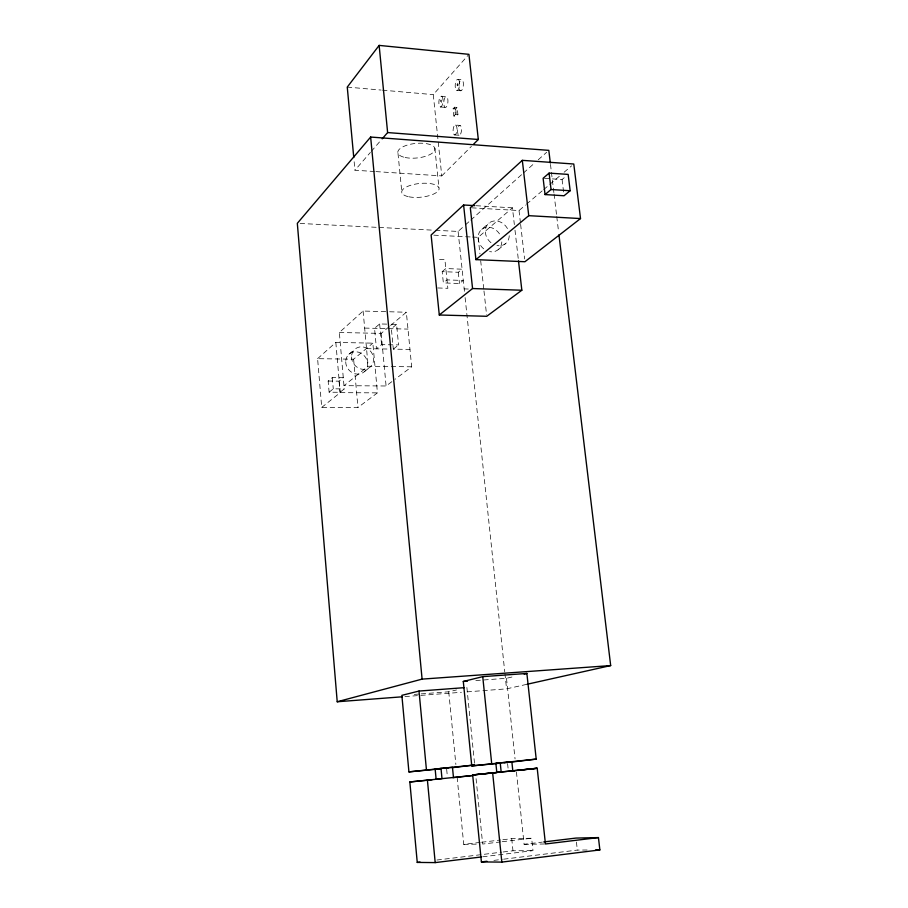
<?xml version="1.0" encoding="UTF-8"?>
<svg xmlns="http://www.w3.org/2000/svg" width="908" height="908" viewBox="0 0 908 908"><rect width="100%" height="100%" fill="white"/><g stroke="black" fill="none" stroke-linecap="round" stroke-linejoin="round"><path stroke-width="0.68" stroke-dasharray="4.54 3.41" d="M374.539 171.51L354.937 170.227L370.373 152.442M371.281 151.398L381.269 139.889M375.946 171.601L441.765 175.914L433.275 94.625L467.995 55.388M453.103 108.767L454.556 107.201L457.144 107.428L457.927 114.692L456.474 116.247L453.886 116.031L453.103 108.767L455.691 108.983L457.144 107.428M453.886 116.031L455.339 114.476L454.556 107.201M441.765 175.914L471.4 146.37M328.151 381.054L339.059 381.156L343.269 377.705L332.305 377.592L328.151 381.054L329.116 392.211L340.035 392.279L344.257 388.896L339.342 332.487L363.098 311.035L388.204 311.739M435.534 230.292L458.097 231.438L464.419 225.774M465.475 224.832L469.697 221.064M470.753 220.122L522.429 173.916M523.485 172.974L534.04 163.553M538.251 159.774L546.695 152.238M317.596 358.671L335.824 342.418L372.848 343.145L377.444 392.869L357.956 407.476L321.716 407.408L317.596 358.671L353.621 359.205L372.848 343.145M483.68 248.826A13.064 11.055 51.5 0 1 481.83 229.304L489.128 222.971M472.535 237.056L478.153 237.34L512.441 207.819L514.348 224.582M386.695 324.122L379.646 323.952L374.55 328.31L376.457 348.831L381.576 344.631L398.555 344.949L396.58 324.36L388.113 324.156M442.196 271.64L445.817 268.541L461.979 269.199L458.29 272.275L442.196 271.64L443.365 282.91L459.471 283.5L463.171 280.481L446.986 279.88L443.365 282.91M348.978 354.222L354.79 349.274M471.717 207.83L519.024 210.542L525.471 205.06M526.549 204.152L542.644 190.464M543.722 189.556L559.827 175.868M564.118 172.225L571.631 165.835M544.471 178.365L562.075 179.534L566.127 176.118M339.342 332.487L381.167 333.406L389.555 326.347M390.61 325.473L406.341 312.239L411.664 366.809L394.991 379.317M396.58 324.36L391.382 328.707L393.323 349.137L409.973 349.432M498.095 249.745L505.506 243.65M329.116 392.211L333.27 388.828L344.257 388.896M411.664 366.809L368.149 366.242L344.019 385.662L386.093 385.991L393.879 380.157M364.426 371.633L370.385 366.866M393.323 349.137L398.555 344.949M321.716 407.408L340.216 392.653L377.444 392.869M421.164 693.882L448.734 691.794L456.508 689.944M475.837 680.546L506.494 678.299L514.654 676.358M467.053 691.862L506.562 688.854L527.117 684.257M493.907 860.387L502.249 859.354M503.645 859.184L577.34 850.081L588.6 850.001M482.693 856.8L532.985 850.648L531.657 838.232L511.715 838.686L502.113 839.821M516.436 772.004L524.109 844.304L542.337 842.113M436.952 860.024L501.715 852.158M503.123 851.988L512.975 850.785L532.985 850.648M500.853 841.886L482.647 844.043L475.86 776.567M502.249 841.716L531.657 838.232M457.133 777.259L463.727 844.349L480.173 842.408M481.546 842.249L500.739 839.979M404.957 696.595L461.4 692.293M414.275 694.404L419.791 693.984M463.727 844.349L479.946 844.088M524.109 844.304L545.447 843.975M366.537 348.661L389.112 349.058M364.653 328.083L407.987 329.093M389.6 311.773L406.341 312.239M437.781 287.961L447.86 288.313L444.897 259.643L436.408 259.279M464.056 288.88L468.301 289.028M300.139 223.459L377.705 227.375M379.113 227.454L434.115 230.223M433.854 235.161L471.127 236.988M476.167 205.719L512.441 207.819M454.511 134.917L459.005 135.269M455.566 125.054A4.971 1.941 -85.7 0 1 456.429 132.92A4.971 1.941 -85.7 0 1 453.137 131.989A4.971 1.941 -85.7 0 1 455.566 125.054L460.072 125.418A4.971 1.952 -85.6 0 1 460.924 133.272A4.971 1.952 -85.6 0 1 457.621 132.341A4.971 1.952 -85.6 0 1 460.072 125.418M455.339 114.476L457.927 114.692M440.369 106.974L445.283 107.394M347.265 87.1L381.11 90.062M382.518 90.176L433.275 94.625M441.492 96.225A5.414 2.054 -85.4 0 1 442.4 104.726A5.414 2.054 -85.4 0 1 438.916 103.864A5.414 2.054 -85.4 0 1 441.492 96.225L446.43 96.657A5.414 2.066 -85.4 0 1 447.338 105.146A5.414 2.066 -85.4 0 1 443.819 104.284A5.414 2.066 -85.4 0 1 446.43 96.657M456.633 90.38L460.969 90.766M458.165 79.325A5.618 2.168 -85 0 1 458.835 88.405A5.618 2.168 -85 0 1 455.214 86.85A5.618 2.168 -85 0 1 458.165 79.325L461.945 79.677A5.618 2.179 -85 0 1 462.615 88.734A5.618 2.179 -85 0 1 458.983 87.179A5.618 2.179 -85 0 1 461.945 79.677M562.075 179.534L564.038 195.753M550.486 164.427L553.869 192.575M554.039 193.983L556.581 215.105M556.752 216.513L558.602 231.994M519.024 210.542L520.466 222.993M520.625 224.378L524.597 258.962M514.995 230.167L518.332 259.506M576.444 842.079L577.34 850.081M478.153 237.34L479.946 253.831M480.684 260.698L483.828 289.561M483.975 290.969L486.575 314.883M455.691 108.983L456.474 116.247M506.494 678.299L515.052 758.929M458.097 231.438L464.51 291.956M465.1 297.586L504.769 671.965M504.916 673.373L506.562 688.854M458.29 272.275L459.471 283.5M507.583 763.571L508.264 770.018M511.715 838.686L512.975 850.785M434.841 148.152L438.961 187.808M466.882 687.47L474.68 764.956M397.999 153.407L401.904 192.995M448.734 691.794L455.873 764.513M446.668 769.292L447.406 776.862M381.167 333.406L386.093 385.991M379.646 323.952L381.576 344.631M354.154 161.772L354.937 170.227M363.098 311.035L368.149 366.242M353.621 359.205L357.956 407.476M335.824 342.418L340.216 392.653M339.059 381.156L340.035 392.279M332.305 377.592L333.27 388.828M501.818 241.891A13.064 11.055 51.5 0 1 489.582 251.629M481.83 229.304A13.064 11.055 51.5 0 1 500.421 235.547M509.252 235.739A13.189 11.134 51.5 0 1 496.937 245.546M490.99 242.697A13.189 11.134 51.5 0 1 489.094 223.005A13.189 11.134 51.5 0 1 507.844 229.338M457.03 84.626C457.632 88.916 458.563 80.823 457.03 84.626M408.997 196.809A18.796 6.889 -5.8 0 0 438.95 189.613A18.796 6.889 -5.8 0 0 413.254 184.562A18.796 6.889 -5.8 0 0 408.997 196.809M405.082 157.493A18.693 7.309 -5.8 0 0 434.841 150.07A18.693 7.309 -5.8 0 0 409.236 144.542A18.693 7.309 -5.8 0 0 405.082 157.493M441.333 102.422A1.566 0.59 -85.4 0 0 441.061 99.993A1.566 0.59 -85.4 0 0 440.323 102.229A1.566 0.59 -85.4 0 0 441.333 102.422M351.521 356.901A11.747 10.533 50.3 0 0 368.103 368.398A11.747 10.533 50.3 0 0 368.069 348.99A11.747 10.533 50.3 0 0 351.521 356.901M345.721 361.781A11.634 10.453 50.2 0 0 362.167 373.154A11.634 10.453 50.2 0 0 362.156 353.916A11.634 10.453 50.2 0 0 345.721 361.781"/><path stroke-width="1.36" d="M473.374 144.406L478.312 139.48L468.925 54.332L379.135 45.4L347.265 87.1L353.768 157.549M550.327 163.02L548.807 150.353L370.646 137.051L297.325 223.323L337.22 701.759L402.142 696.811M382.177 138.845L387.625 132.568L379.135 45.4M474.771 205.639L463.602 204.992L431.118 235.024L439.29 314.997L486.733 316.29L521.839 290.242L518.491 260.902M522.316 160.341L470.321 207.75L475.928 259.631L524.915 261.731L580.518 218.567L573.777 164.019L522.316 160.341L528.74 215.673L475.928 259.631M549.09 173.11L543.12 178.274L545.05 194.573L564.038 195.753L570.156 190.737L568.158 174.404L549.09 173.11L551.054 189.522L545.05 194.573M439.29 314.997L472.557 288.528L521.839 290.242M337.22 701.759L422.095 679.116L610.675 665.575L558.942 234.809M464.067 687.685L419.008 691.056L401.869 695.346L408.918 771.879L439.483 768.917M498.469 763.344L471.763 765.921L463.296 681.465L482.738 676.642L526.878 673.452L536.208 759.111L511.125 762.118M524.166 674.099L526.878 673.452M527.117 684.257L610.675 665.575M408.918 771.879L474.68 764.956L451.98 767.714M441.004 768.384L435.159 769.133L436.124 779.257L441.98 778.599L441.004 768.384L452.468 767.271L453.467 777.452M471.763 765.921L536.208 759.111M496.812 772.458L495.881 763.401L500.229 762.856L511.851 761.733L512.816 770.813M481.399 861.93L501.829 862.101L599.87 849.922L598.44 837.585L545.447 843.975L537.207 768.259L472.671 774.944L481.399 861.93L486.96 861.249M452.956 777.668L473.057 775.466L409.837 781.958L417.249 862.418L435.193 862.6L481.297 856.97M543.733 841.943L575.99 838.073L598.44 837.585M417.249 862.418L420.064 862.078M498.991 772.209L501.171 771.959L500.229 762.856M517.685 770.461L537.207 768.259L472.671 774.944L496.585 772.572M512.067 771.04L514.881 770.756M409.837 781.958L432.094 779.745M436.419 769.008L440.221 768.645M495.881 763.401L498.447 763.151M445.034 768.384L447.814 768.111M504.099 762.799L506.914 762.527M463.296 681.465L467.472 681.159M595.637 849.945L599.87 849.922M528.74 215.673L580.518 218.567M551.054 189.522L570.156 190.737M387.625 132.568L478.312 139.48M463.602 204.992L472.557 288.528M482.738 676.642L491.671 763.412M492.624 772.685L501.829 862.101M370.646 137.051L422.095 679.116M419.008 691.056L426.419 769.609M427.396 779.972L435.193 862.6"/></g></svg>
